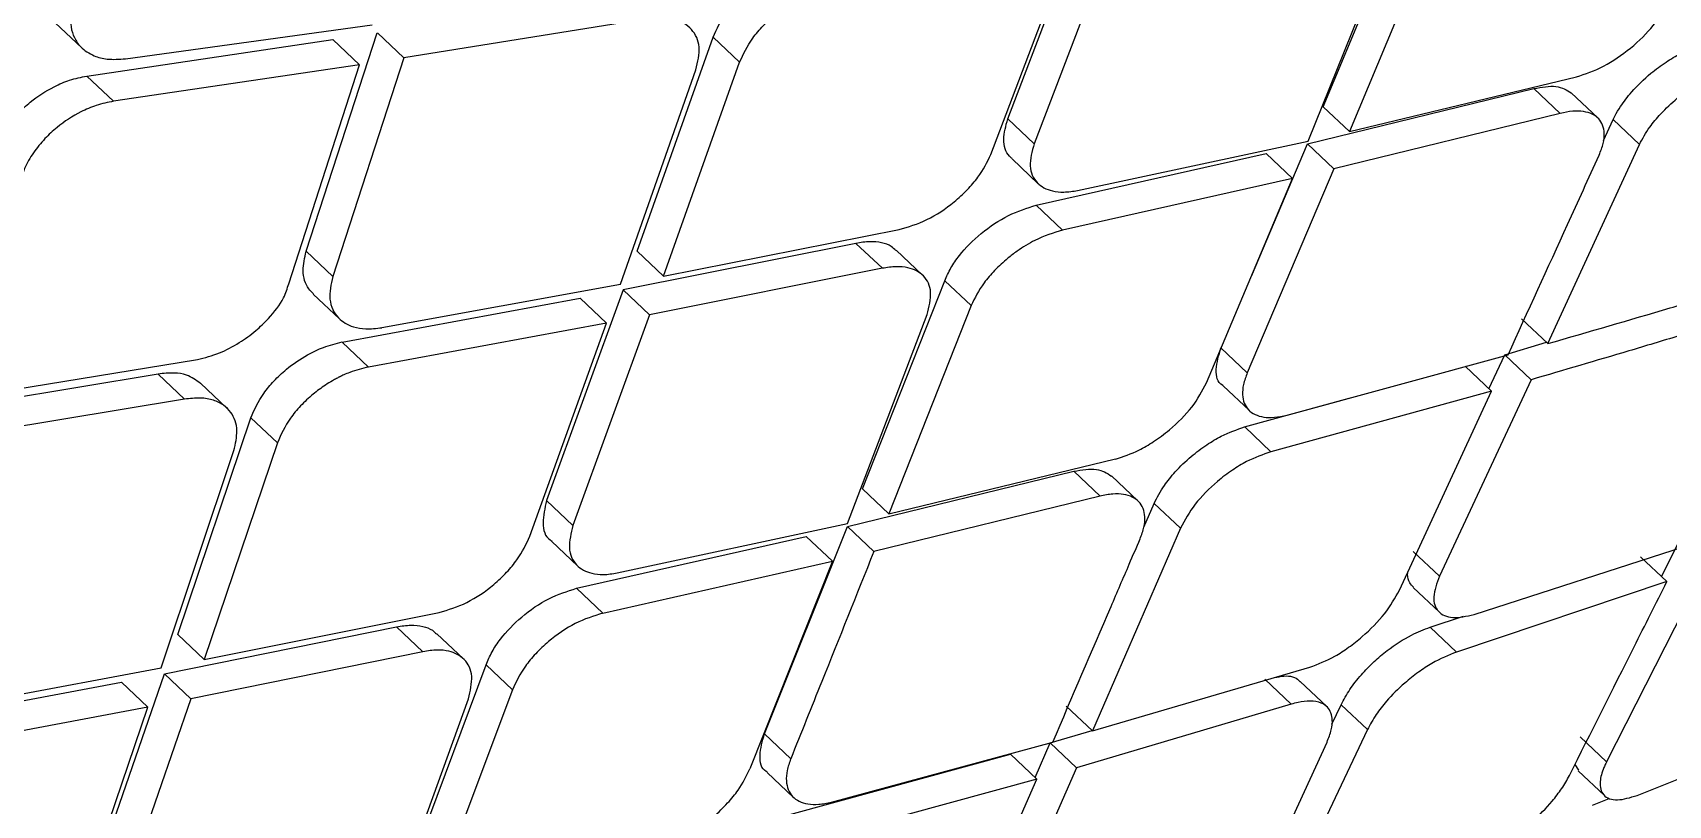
# Model space of a CAD drawing. Extents: x 400 to 501, y 484 to 634.
# Drawn here: x 414.375 to 415.357, y 586.917 to 587.38 of the extents above; entities that cross this region are included whole.
import ezdxf

# ---------------------------------------------------------------- set-up
doc = ezdxf.new("R2010")
doc.units = 0
doc.header["$MEASUREMENT"] = 0
doc.layers.add('DIM', color=3, linetype='Continuous')
doc.layers.add('GEOMETRY', color=3, linetype='Continuous', lineweight=25)

# ---------------------------------------------------------------- blocks, each defined once
blk = doc.blocks.new('2026 GRANDEE')
at = {"layer": 'GEOMETRY', "ltscale": 16}
for p, q in [((-35.27465, -9.50422), (-35.22327, -9.38115)), ((-35.4642, -9.51147), (-35.41637, -9.38671)), ((-35.40045, -9.40174), (-35.44833, -9.52646)), ((-35.28375, -9.52496), (-35.23392, -9.4015)), ((-35.20741, -9.39613), (-35.25881, -9.51918)), ((-35.47434, -9.53288), (-35.42636, -9.4066)), ((-35.68077, -9.45147), (-35.82695, -9.47494)), ((-36.03644, -9.45382), (-36.02039, -9.46898)), ((-35.99419, -9.47549), (-35.84602, -9.4551)), ((-35.8857, -9.59104), (-35.84294, -9.45983)), ((-35.82695, -9.47494), (-35.84292, -9.45986)), ((-35.68689, -9.59088), (-35.6412, -9.46244)), ((-35.62527, -9.47748), (-35.64118, -9.46246)), ((-36.0175, -9.48584), (-35.86965, -9.46395)), ((-35.85366, -9.47905), (-35.86965, -9.46395)), ((-35.85366, -9.47905), (-36.00146, -9.50099)), ((-35.89613, -9.61053), (-35.85366, -9.47905)), ((-35.82695, -9.47494), (-35.86976, -9.60609)), ((-35.69688, -9.61078), (-35.65149, -9.48206)), ((-35.671, -9.60588), (-35.62527, -9.47748)), ((-36.00146, -9.50098), (-36.01749, -9.48585)), ((-35.25881, -9.51918), (-35.12255, -9.48634)), ((-35.28404, -9.52651), (-35.14814, -9.49333)), ((-35.13231, -9.50828), (-35.14814, -9.49333)), ((-35.10969, -9.51095), (-35.12559, -9.49594)), ((-35.44834, -9.52646), (-35.46421, -9.51148)), ((-35.25881, -9.51918), (-35.27465, -9.50422)), ((-35.13231, -9.50828), (-35.26819, -9.54148)), ((-35.10627, -9.52448), (-35.10049, -9.51194)), ((-35.08466, -9.5269), (-35.10047, -9.51196)), ((-35.42219, -9.55453), (-35.28375, -9.52496)), ((-35.31781, -9.60599), (-35.28404, -9.52651)), ((-35.26819, -9.54149), (-35.28402, -9.52654)), ((-35.13975, -9.64645), (-35.08466, -9.5269)), ((-35.46161, -9.53555), (-35.44582, -9.55046)), ((-35.44709, -9.56337), (-35.30893, -9.53233)), ((-35.2931, -9.54729), (-35.30893, -9.53233)), ((-35.2931, -9.54729), (-35.43125, -9.57834)), ((-35.34479, -9.67006), (-35.2931, -9.54729)), ((-35.26819, -9.54149), (-35.32025, -9.6639)), ((-35.43125, -9.57834), (-35.44709, -9.56338)), ((-35.67101, -9.60588), (-35.52947, -9.57803)), ((-35.55538, -9.58627), (-35.69526, -9.61414)), ((-35.53953, -9.60123), (-35.55538, -9.58627)), ((-35.51534, -9.60538), (-35.53127, -9.59034)), ((-35.86976, -9.60609), (-35.8857, -9.59104)), ((-35.68689, -9.59088), (-35.671, -9.60588)), ((-35.53953, -9.60123), (-35.67937, -9.62914)), ((-35.55141, -9.73366), (-35.50206, -9.60869)), ((-35.48622, -9.62365), (-35.50204, -9.6087)), ((-35.88144, -9.61668), (-35.86565, -9.63159)), ((-35.86415, -9.64549), (-35.72108, -9.61909)), ((-35.84027, -9.63688), (-35.69688, -9.61078)), ((-35.69526, -9.61414), (-35.74125, -9.74065)), ((-35.7052, -9.63409), (-35.72108, -9.61909)), ((-35.69523, -9.61417), (-35.67938, -9.62914)), ((-35.67937, -9.62914), (-35.7254, -9.75561)), ((-35.56052, -9.75439), (-35.51269, -9.62904)), ((-35.48622, -9.62365), (-35.53559, -9.7486)), ((-35.7052, -9.63409), (-35.84824, -9.66051)), ((-35.75133, -9.7621), (-35.7052, -9.63409)), ((-35.15558, -9.63151), (-35.13975, -9.64646)), ((-35.86415, -9.6455), (-35.84824, -9.66051)), ((-35.32026, -9.6639), (-35.33608, -9.64896)), ((-35.16563, -9.65318), (-35.14058, -9.64567)), ((-36.09684, -9.67971), (-35.95097, -9.65595)), ((-35.29641, -9.68935), (-35.16362, -9.65325)), ((-35.17512, -9.67354), (-35.16563, -9.65318)), ((-35.1656, -9.65321), (-35.14978, -9.66814)), ((-35.97464, -9.66476), (-36.12019, -9.68879)), ((-35.95871, -9.6798), (-35.97464, -9.66476)), ((-35.14978, -9.66815), (-35.20482, -9.78611)), ((-35.17362, -9.67496), (-35.18944, -9.66002)), ((-35.93329, -9.68511), (-35.94911, -9.67017)), ((-35.3348, -9.6718), (-35.31902, -9.68669)), ((-35.17362, -9.67496), (-35.30604, -9.71142)), ((-35.22882, -9.79442), (-35.17362, -9.67496)), ((-35.95871, -9.6798), (-36.10424, -9.70388)), ((-35.32185, -9.69649), (-35.25907, -9.6792)), ((-35.96281, -9.82112), (-35.91891, -9.69099)), ((-35.90298, -9.70603), (-35.91888, -9.69102)), ((-35.30604, -9.71143), (-35.32184, -9.6965)), ((-35.90298, -9.70603), (-35.94696, -9.83609)), ((-35.97275, -9.84107), (-35.9291, -9.7107)), ((-35.53559, -9.7486), (-35.39937, -9.71572)), ((-35.56043, -9.75631), (-35.42454, -9.72311)), ((-35.42454, -9.72311), (-35.40874, -9.73803)), ((-35.38594, -9.74088), (-35.4018, -9.7259)), ((-35.53559, -9.7486), (-35.55141, -9.73366)), ((-35.72541, -9.75561), (-35.74125, -9.74065)), ((-35.40874, -9.73803), (-35.5446, -9.77126)), ((-35.38238, -9.75657), (-35.37621, -9.74237)), ((-35.36041, -9.75729), (-35.37619, -9.74239)), ((-35.69878, -9.78414), (-35.56052, -9.75439)), ((-35.61037, -9.88073), (-35.56043, -9.75631)), ((-35.5446, -9.77126), (-35.5604, -9.75634)), ((-35.36041, -9.75729), (-35.41325, -9.87898)), ((-35.73834, -9.76501), (-35.72251, -9.77997)), ((-35.72329, -9.79335), (-35.5853, -9.76215)), ((-35.56949, -9.77708), (-35.5853, -9.76215)), ((-35.07147, -9.78627), (-35.06141, -9.76645)), ((-35.70747, -9.8083), (-35.56949, -9.77708)), ((-35.56949, -9.77708), (-35.61911, -9.90181)), ((-35.20482, -9.78611), (-35.22065, -9.77116)), ((-35.18406, -9.80909), (-35.05758, -9.76822)), ((-35.0682, -9.78935), (-35.08406, -9.77437)), ((-35.04551, -9.78146), (-35.10438, -9.89744)), ((-35.72328, -9.79336), (-35.70747, -9.8083)), ((-35.22062, -9.79282), (-35.20486, -9.80769)), ((-35.0682, -9.78935), (-35.19448, -9.83161)), ((-35.97087, -9.84467), (-35.83137, -9.81645)), ((-35.94696, -9.83609), (-35.80581, -9.80787)), ((-35.81553, -9.8314), (-35.83137, -9.81645)), ((-35.21031, -9.81666), (-35.19042, -9.81)), ((-35.94696, -9.83609), (-35.96283, -9.8211)), ((-35.79125, -9.83563), (-35.80717, -9.8206)), ((-35.19448, -9.83161), (-35.21031, -9.81666)), ((-35.81553, -9.8314), (-35.955, -9.85966)), ((-36.11562, -9.86766), (-35.97275, -9.84107)), ((-36.01505, -9.97289), (-35.97087, -9.84467)), ((-35.955, -9.85966), (-35.97086, -9.84468)), ((-35.82501, -9.9661), (-35.77762, -9.83926)), ((-35.7776, -9.83928), (-35.7618, -9.85421)), ((-35.41325, -9.87898), (-35.2827, -9.84075)), ((-36.13919, -9.87656), (-35.99664, -9.8497)), ((-35.98074, -9.86468), (-35.99661, -9.84969)), ((-35.76179, -9.85421), (-35.80921, -9.98101)), ((-35.29392, -9.86286), (-35.30973, -9.84793)), ((-35.27253, -9.86437), (-35.28844, -9.84934)), ((-35.98074, -9.86468), (-36.12329, -9.89158)), ((-36.02507, -9.99441), (-35.98074, -9.86468)), ((-35.955, -9.85966), (-35.99922, -9.98783)), ((-35.83411, -9.98683), (-35.78823, -9.85964)), ((-35.41325, -9.87898), (-35.42904, -9.86406)), ((-35.29392, -9.86286), (-35.42286, -9.90106)), ((-35.26943, -9.87488), (-35.26392, -9.86325)), ((-35.2481, -9.8782), (-35.26391, -9.86326)), ((-35.08607, -9.91767), (-34.96596, -9.86958)), ((-35.59458, -9.89565), (-35.61037, -9.88073)), ((-35.43868, -9.88612), (-35.41356, -9.87868)), ((-35.2481, -9.8782), (-35.30422, -9.99678)), ((-35.10438, -9.89744), (-35.12028, -9.88243)), ((-35.59512, -9.92923), (-35.46254, -9.89292)), ((-35.5701, -9.9217), (-35.43716, -9.88573)), ((-35.44675, -9.90783), (-35.46254, -9.89292)), ((-35.44778, -9.90686), (-35.43868, -9.88613)), ((-35.42287, -9.90106), (-35.43865, -9.88615)), ((-35.32706, -10.00454), (-35.27237, -9.88568)), ((-35.60864, -9.904), (-35.59289, -9.91887)), ((-35.42287, -9.90106), (-35.47565, -10.02115)), ((-35.12106, -9.90242), (-35.12336, -9.89904)), ((-35.12152, -9.90287), (-35.10569, -9.91782)), ((-35.44675, -9.90783), (-35.57934, -9.94414)), ((-35.4997, -10.02942), (-35.44675, -9.90783)), ((-35.11281, -9.92358), (-35.10279, -9.91952))]:
    blk.add_line(p, q, dxfattribs=at)
for points, knots in [([(-40.50031, -15.87138), (-40.4458, -15.81506), (-40.32257, -15.68774), (-40.14083, -15.49971), (-39.96506, -15.31781), (-39.8201, -15.16778), (-39.70556, -15.04924), (-39.61939, -14.96007), (-39.55017, -14.88844), (-39.45107, -14.7859), (-39.30247, -14.63216), (-39.09355, -14.41604), (-38.84431, -14.15836), (-38.56444, -13.86935), (-38.26531, -13.56091), (-37.96381, -13.25062), (-37.66166, -12.94019), (-37.33129, -12.60131), (-36.97406, -12.23549), (-36.59871, -11.85185), (-36.24267, -11.48877), (-35.91446, -11.15471), (-35.66445, -10.90056), (-35.48279, -10.71599), (-35.3515, -10.58263), (-35.20257, -10.43136), (-35.02717, -10.25326), (-34.82599, -10.04902), (-34.59933, -9.81892), (-34.35904, -9.57501), (-34.19406, -9.4073), (-34.11296, -9.32485)], [0, 0, 0, 0, 0.025706, 0.058116, 0.085771, 0.108674, 0.126547, 0.139842, 0.14935, 0.159222, 0.186616, 0.219484, 0.257819, 0.304206, 0.351452, 0.398756, 0.44612, 0.493545, 0.553989, 0.613827, 0.669581, 0.720778, 0.767425, 0.786508, 0.805714, 0.828802, 0.856129, 0.887695, 0.922828, 0.962064, 1, 1, 1, 1]), ([(-35.6412, -9.46244), (-35.63894, -9.45758), (-35.63548, -9.45012), (-35.62711, -9.44044), (-35.61873, -9.43271), (-35.60876, -9.42605), (-35.59721, -9.42031), (-35.58989, -9.41853), (-35.5858, -9.41754)], [0, 0, 0, 0, 0.239574, 0.367063, 0.499181, 0.674268, 0.818406, 1, 1, 1, 1]), ([(-35.62527, -9.47748), (-35.62301, -9.47262), (-35.61955, -9.46517), (-35.61118, -9.45549), (-35.60231, -9.44732), (-35.59184, -9.44044), (-35.58028, -9.43501), (-35.57353, -9.43343), (-35.56988, -9.43258)], [0, 0, 0, 0, 0.239581, 0.367237, 0.4989, 0.699399, 0.837283, 1, 1, 1, 1]), ([(-36.02573, -9.44232), (-36.02658, -9.44718), (-36.0279, -9.45464), (-36.02516, -9.46302), (-36.02089, -9.46925), (-36.01404, -9.47373), (-36.00481, -9.4762), (-35.99796, -9.47574), (-35.99419, -9.47549)], [0, 0, 0, 0, 0.237931, 0.366022, 0.500018, 0.686278, 0.827299, 1, 1, 1, 1]), ([(-35.12255, -9.48635), (-35.11712, -9.48451), (-35.10627, -9.48085), (-35.08964, -9.46943), (-35.07533, -9.45555), (-35.07, -9.44603), (-35.06734, -9.44127)], [0, 0, 0, 0, 0.250043, 0.500022, 0.749955, 1, 1, 1, 1]), ([(-35.65149, -9.48206), (-35.65041, -9.47735), (-35.64823, -9.46784), (-35.65336, -9.4571), (-35.66419, -9.45066), (-35.6752, -9.45119), (-35.68077, -9.45147)], [0, 0, 0, 0, 0.242432, 0.489334, 0.741582, 1, 1, 1, 1]), ([(-35.1005, -9.51194), (-35.10038, -9.51168), (-35.10001, -9.5109), (-35.09868, -9.50833), (-35.09554, -9.50309), (-35.0888, -9.4943), (-35.07925, -9.48503), (-35.069, -9.4775), (-35.05791, -9.47087), (-35.05031, -9.46828), (-35.04551, -9.46664)], [0, 0, 0, 0, 0.014372, 0.042569, 0.140352, 0.293177, 0.500762, 0.644581, 0.775864, 1, 1, 1, 1]), ([(-35.08466, -9.5269), (-35.08279, -9.52344), (-35.07949, -9.51734), (-35.07151, -9.50778), (-35.06285, -9.49961), (-35.05345, -9.4927), (-35.04237, -9.48599), (-35.03463, -9.48332), (-35.02967, -9.4816)], [0, 0, 0, 0, 0.184609, 0.326069, 0.500033, 0.638532, 0.76817, 1, 1, 1, 1]), ([(-36.07251, -9.5311), (-36.07038, -9.52595), (-36.06715, -9.51814), (-36.05891, -9.50825), (-36.04989, -9.49976), (-36.03909, -9.49285), (-36.02739, -9.48783), (-36.02092, -9.48653), (-36.0175, -9.48584)], [0, 0, 0, 0, 0.244278, 0.370481, 0.499074, 0.716195, 0.849851, 1, 1, 1, 1]), ([(-35.14814, -9.49333), (-35.14336, -9.49249), (-35.13378, -9.4908), (-35.12835, -9.49426), (-35.12563, -9.496)], [0, 0, 0, 0, 0.497754, 1, 1, 1, 1]), ([(-36.00146, -9.50098), (-36.00488, -9.50167), (-36.01134, -9.50298), (-36.02304, -9.508), (-36.03376, -9.51488), (-36.04316, -9.52361), (-36.04985, -9.53206), (-36.05455, -9.53965), (-36.05599, -9.54458), (-36.05648, -9.54624)], [0, 0, 0, 0, 0.149778, 0.28322, 0.500373, 0.626186, 0.769619, 0.922152, 1, 1, 1, 1]), ([(-35.46146, -9.53538), (-35.46201, -9.53492), (-35.46526, -9.53227), (-35.46768, -9.52446), (-35.46534, -9.51572), (-35.46421, -9.51148)], [0, 0, 0, 0, 0.096524, 0.561365, 1, 1, 1, 1]), ([(-35.1089, -9.53333), (-35.10796, -9.53092), (-35.10611, -9.52621), (-35.10539, -9.5183), (-35.10821, -9.51065), (-35.11603, -9.50701), (-35.12462, -9.5067), (-35.12973, -9.50775), (-35.13231, -9.50828)], [0, 0, 0, 0, 0.134378, 0.26264, 0.499974, 0.7453, 0.871584, 1, 1, 1, 1]), ([(-35.44834, -9.52646), (-35.44958, -9.5311), (-35.45205, -9.54041), (-35.44752, -9.55041), (-35.43929, -9.55484), (-35.43045, -9.55581), (-35.425, -9.55497), (-35.42219, -9.55453)], [0, 0, 0, 0, 0.249256, 0.499248, 0.733673, 0.862955, 1, 1, 1, 1]), ([(-35.52947, -9.57803), (-35.5239, -9.57639), (-35.51276, -9.57311), (-35.49834, -9.56347), (-35.48842, -9.55429), (-35.48009, -9.54463), (-35.47659, -9.53747), (-35.47434, -9.53288)], [0, 0, 0, 0, 0.249711, 0.499319, 0.638445, 0.768404, 1, 1, 1, 1]), ([(-35.16362, -9.65325), (-35.15169, -9.62713), (-35.13344, -9.58717), (-35.11521, -9.54718), (-35.1089, -9.53333)], [0, 0, 0, 0, 0.653621, 1, 1, 1, 1]), ([(-35.50206, -9.60869), (-35.50092, -9.60615), (-35.49866, -9.60114), (-35.49184, -9.59125), (-35.48044, -9.57977), (-35.46371, -9.56858), (-35.45263, -9.56511), (-35.4471, -9.56337)], [0, 0, 0, 0, 0.130521, 0.257131, 0.49774, 0.748987, 1, 1, 1, 1]), ([(-35.43125, -9.57834), (-35.43677, -9.58002), (-35.4459, -9.58281), (-35.45711, -9.58977), (-35.46526, -9.59595), (-35.47208, -9.60231), (-35.4804, -9.61194), (-35.48395, -9.61907), (-35.48622, -9.62365)], [0, 0, 0, 0, 0.249385, 0.412079, 0.50042, 0.638409, 0.768094, 1, 1, 1, 1]), ([(-35.53142, -9.5905), (-35.53231, -9.58966), (-35.53455, -9.58754), (-35.53986, -9.58574), (-35.54695, -9.58494), (-35.55255, -9.58582), (-35.55538, -9.58626)], [0, 0, 0, 0, 0.175549, 0.443349, 0.718129, 1, 1, 1, 1]), ([(-35.88128, -9.61652), (-35.88226, -9.61558), (-35.88588, -9.61212), (-35.88845, -9.6035), (-35.88657, -9.59497), (-35.8857, -9.59104)], [0, 0, 0, 0, 0.166492, 0.615585, 1, 1, 1, 1]), ([(-35.51269, -9.62904), (-35.5115, -9.62439), (-35.50912, -9.61513), (-35.51384, -9.60525), (-35.52219, -9.60088), (-35.53115, -9.59994), (-35.53668, -9.60079), (-35.53953, -9.60123)], [0, 0, 0, 0, 0.250814, 0.499227, 0.732582, 0.862136, 1, 1, 1, 1]), ([(-35.86976, -9.60609), (-35.87078, -9.61088), (-35.87234, -9.61818), (-35.86995, -9.62614), (-35.86582, -9.63231), (-35.85887, -9.63635), (-35.84969, -9.63799), (-35.84354, -9.63727), (-35.84027, -9.63689)], [0, 0, 0, 0, 0.241665, 0.368805, 0.499911, 0.712325, 0.846851, 1, 1, 1, 1]), ([(-35.13975, -9.64645), (-35.11519, -9.63936), (-35.08107, -9.62951), (-35.03779, -9.61653), (-35.01894, -9.61078), (-35.00953, -9.60791)], [0, 0, 0, 0, 0.562661, 0.781761, 1, 1, 1, 1]), ([(-35.95097, -9.65595), (-35.94658, -9.65488), (-35.93824, -9.65285), (-35.92618, -9.64639), (-35.91622, -9.63916), (-35.90683, -9.63013), (-35.89937, -9.6207), (-35.89703, -9.61336), (-35.89613, -9.61053)], [0, 0, 0, 0, 0.194372, 0.368901, 0.523578, 0.658412, 0.867997, 1, 1, 1, 1]), ([(-35.02118, -9.62962), (-35.02191, -9.62984), (-35.02321, -9.63024), (-35.02553, -9.63096), (-35.02895, -9.63202), (-35.03508, -9.63391), (-35.046, -9.63726), (-35.06511, -9.64309), (-35.10048, -9.65372), (-35.13017, -9.66241), (-35.14978, -9.66814)], [0, 0, 0, 0, 0.017104, 0.030497, 0.054545, 0.09754, 0.174389, 0.310931, 0.545091, 1, 1, 1, 1]), ([(-35.9189, -9.69101), (-35.9167, -9.68606), (-35.91333, -9.67851), (-35.9051, -9.66872), (-35.89646, -9.66053), (-35.88618, -9.6536), (-35.87467, -9.64804), (-35.86786, -9.64638), (-35.86415, -9.64548)], [0, 0, 0, 0, 0.2406373, 0.3674908, 0.498365, 0.6947311, 0.8338479, 1, 1, 1, 1]), ([(-35.33467, -9.67164), (-35.33485, -9.67155), (-35.33824, -9.67007), (-35.33995, -9.66232), (-35.33737, -9.65343), (-35.33608, -9.64896)], [0, 0, 0, 0, 0.027993, 0.511367, 1, 1, 1, 1]), ([(-35.94924, -9.67033), (-35.9518, -9.66842), (-35.95613, -9.6652), (-35.96522, -9.66373), (-35.97137, -9.6644), (-35.97464, -9.66475)], [0, 0, 0, 0, 0.406188, 0.684157, 1, 1, 1, 1]), ([(-35.84824, -9.66051), (-35.85198, -9.6614), (-35.85688, -9.66258), (-35.86262, -9.66502), (-35.86454, -9.66591), (-35.86526, -9.66627), (-35.86527, -9.66627), (-35.86527, -9.66628), (-35.86528, -9.66628), (-35.8653, -9.66629), (-35.86537, -9.66632), (-35.86553, -9.6664), (-35.86588, -9.66658), (-35.86657, -9.66693), (-35.86792, -9.66763), (-35.87053, -9.66907), (-35.87531, -9.67202), (-35.88196, -9.67693), (-35.88911, -9.68368), (-35.89738, -9.69348), (-35.90077, -9.70106), (-35.90299, -9.70603)], [0, 0, 0, 0, 0.167286, 0.219661, 0.251057, 0.251406, 0.251423, 0.251458, 0.251596, 0.251871, 0.252422, 0.254623, 0.259014, 0.26775, 0.285035, 0.318861, 0.383524, 0.500884, 0.631347, 0.758344, 1, 1, 1, 1]), ([(-35.32026, -9.6639), (-35.32114, -9.6663), (-35.32288, -9.67103), (-35.3235, -9.67912), (-35.32053, -9.68699), (-35.31262, -9.6907), (-35.30406, -9.69099), (-35.29898, -9.6899), (-35.29641, -9.68935)], [0, 0, 0, 0, 0.131234, 0.258449, 0.499894, 0.744681, 0.871143, 1, 1, 1, 1]), ([(-35.39937, -9.71573), (-35.39473, -9.71422), (-35.38721, -9.71179), (-35.3761, -9.70524), (-35.36486, -9.69689), (-35.35252, -9.68456), (-35.34737, -9.67489), (-35.34479, -9.67006)], [0, 0, 0, 0, 0.215947, 0.349899, 0.500892, 0.750429, 1, 1, 1, 1]), ([(-35.9291, -9.71069), (-35.92817, -9.70657), (-35.92621, -9.69778), (-35.92957, -9.6887), (-35.93516, -9.68313), (-35.94132, -9.68016), (-35.94919, -9.67874), (-35.95548, -9.67944), (-35.9587, -9.67979)], [0, 0, 0, 0, 0.208143, 0.443363, 0.571931, 0.707531, 0.850209, 1, 1, 1, 1]), ([(-35.37622, -9.74237), (-35.37438, -9.7388), (-35.37115, -9.73255), (-35.36326, -9.72283), (-35.35458, -9.7144), (-35.34502, -9.70725), (-35.334, -9.70063), (-35.32651, -9.69808), (-35.32185, -9.6965)], [0, 0, 0, 0, 0.187099, 0.328265, 0.500908, 0.64868, 0.781257, 1, 1, 1, 1]), ([(-40.37063, -15.94167), (-40.34221, -15.91479), (-40.10997, -15.69515), (-39.67445, -15.27607), (-39.065, -14.68611), (-38.45748, -14.09154), (-37.85213, -13.49396), (-37.24904, -12.89341), (-36.64835, -12.2902), (-36.05042, -11.68452), (-35.45552, -11.07665), (-34.86516, -10.4669), (-34.42623, -10.01051), (-34.18702, -9.75746), (-34.14059, -9.70834)], [0, 0, 0, 0, 0.013438, 0.10981, 0.206183, 0.302486, 0.398732, 0.494983, 0.591271, 0.687581, 0.783942, 0.880359, 0.976777, 1, 1, 1, 1]), ([(-35.30604, -9.71143), (-35.31089, -9.7131), (-35.31853, -9.71573), (-35.32956, -9.72246), (-35.34049, -9.73068), (-35.35262, -9.74288), (-35.35781, -9.75249), (-35.36041, -9.7573)], [0, 0, 0, 0, 0.227757, 0.35877, 0.500914, 0.750398, 1, 1, 1, 1]), ([(-35.42454, -9.72311), (-35.41965, -9.72227), (-35.41004, -9.7206), (-35.40458, -9.72424), (-35.4019, -9.72603)], [0, 0, 0, 0, 0.5085396, 1, 1, 1, 1]), ([(-35.38468, -9.7637), (-35.38379, -9.76128), (-35.38203, -9.75652), (-35.38144, -9.74844), (-35.38443, -9.7406), (-35.39236, -9.73684), (-35.40098, -9.73645), (-35.40614, -9.7375), (-35.40874, -9.73803)], [0, 0, 0, 0, 0.132598, 0.260257, 0.49987, 0.743417, 0.870192, 1, 1, 1, 1]), ([(-35.74125, -9.74065), (-35.74231, -9.74523), (-35.74446, -9.75448), (-35.74214, -9.76272), (-35.73846, -9.76465), (-35.73817, -9.7648)], [0, 0, 0, 0, 0.474481, 0.959135, 1, 1, 1, 1]), ([(-35.72541, -9.75561), (-35.72656, -9.76028), (-35.7289, -9.76973), (-35.72425, -9.77984), (-35.716, -9.78438), (-35.70717, -9.78543), (-35.70164, -9.78458), (-35.69878, -9.78414)], [0, 0, 0, 0, 0.247032, 0.49923, 0.729617, 0.859916, 1, 1, 1, 1]), ([(-35.80581, -9.80787), (-35.80026, -9.80621), (-35.78918, -9.80289), (-35.77495, -9.79316), (-35.76521, -9.78393), (-35.75697, -9.77415), (-35.75354, -9.76683), (-35.75133, -9.7621)], [0, 0, 0, 0, 0.249843, 0.499322, 0.635836, 0.764929, 1, 1, 1, 1]), ([(-35.43716, -9.88573), (-35.42546, -9.85856), (-35.41013, -9.82293), (-35.39264, -9.78225), (-35.38684, -9.76874), (-35.38468, -9.7637)], [0, 0, 0, 0, 0.66822, 0.876165, 1, 1, 1, 1]), ([(-35.5446, -9.77126), (-35.55502, -9.79725), (-35.57166, -9.83873), (-35.58834, -9.88017), (-35.59457, -9.89565)], [0, 0, 0, 0, 0.626411, 1, 1, 1, 1]), ([(-35.2205, -9.7927), (-35.2213, -9.79185), (-35.22314, -9.78986), (-35.22416, -9.78662), (-35.22386, -9.78406), (-35.2238, -9.78355)], [0, 0, 0, 0, 0.378395, 0.876007, 1, 1, 1, 1]), ([(-35.20482, -9.78611), (-35.20638, -9.79043), (-35.20948, -9.79908), (-35.20684, -9.80651), (-35.20199, -9.80992), (-35.19546, -9.81162), (-35.18859, -9.8101), (-35.18406, -9.8091)], [0, 0, 0, 0, 0.24947, 0.4991, 0.628386, 0.755117, 1, 1, 1, 1]), ([(-35.77762, -9.83926), (-35.77651, -9.83668), (-35.77432, -9.83158), (-35.76765, -9.82156), (-35.75643, -9.80994), (-35.73986, -9.79861), (-35.72882, -9.7951), (-35.72329, -9.79335)], [0, 0, 0, 0, 0.131184, 0.257924, 0.497218, 0.748582, 1, 1, 1, 1]), ([(-35.2827, -9.84075), (-35.2777, -9.83883), (-35.27004, -9.83589), (-35.25922, -9.82882), (-35.24874, -9.8206), (-35.23682, -9.80856), (-35.23149, -9.79914), (-35.22882, -9.79442)], [0, 0, 0, 0, 0.240292, 0.368217, 0.500906, 0.750194, 1, 1, 1, 1]), ([(-35.12671, -9.90569), (-35.11375, -9.87995), (-35.09424, -9.84118), (-35.07475, -9.80239), (-35.0682, -9.78936)], [0, 0, 0, 0, 0.664013, 1, 1, 1, 1]), ([(-35.83136, -9.81644), (-35.82845, -9.81598), (-35.82272, -9.81509), (-35.81552, -9.81599), (-35.81029, -9.81786), (-35.80813, -9.81999), (-35.80733, -9.82077)], [0, 0, 0, 0, 0.2899238, 0.5705203, 0.8418685, 1, 1, 1, 1]), ([(-35.70747, -9.8083), (-35.71296, -9.81001), (-35.72396, -9.81343), (-35.73814, -9.8232), (-35.74784, -9.83242), (-35.75608, -9.84219), (-35.75955, -9.84949), (-35.7618, -9.85421)], [0, 0, 0, 0, 0.249634, 0.499696, 0.635091, 0.763938, 1, 1, 1, 1]), ([(-35.26392, -9.86325), (-35.26229, -9.8602), (-35.25915, -9.85431), (-35.25211, -9.84538), (-35.24442, -9.83746), (-35.23437, -9.82899), (-35.22243, -9.82126), (-35.21405, -9.81808), (-35.21031, -9.81666)], [0, 0, 0, 0, 0.164053, 0.316987, 0.458803, 0.589503, 0.816681, 1, 1, 1, 1]), ([(-35.78823, -9.85964), (-35.78711, -9.85496), (-35.78487, -9.84555), (-35.7897, -9.83556), (-35.79807, -9.8311), (-35.80702, -9.83008), (-35.81262, -9.83094), (-35.81553, -9.83139)], [0, 0, 0, 0, 0.248863, 0.499207, 0.728584, 0.859141, 1, 1, 1, 1]), ([(-35.19448, -9.83161), (-35.19938, -9.83357), (-35.20691, -9.8366), (-35.21766, -9.84371), (-35.22714, -9.85121), (-35.23588, -9.85992), (-35.24346, -9.86956), (-35.24647, -9.87516), (-35.2481, -9.8782)], [0, 0, 0, 0, 0.237892, 0.366099, 0.500195, 0.698234, 0.836249, 1, 1, 1, 1]), ([(-35.30387, -9.84695), (-35.30198, -9.84656), (-35.29573, -9.84527), (-35.29075, -9.84676), (-35.28881, -9.84918), (-35.28858, -9.84947)], [0, 0, 0, 0, 0.277941, 0.913868, 1, 1, 1, 1]), ([(-34.65765, -9.86467), (-34.96575, -10.17281), (-35.86237, -11.06955), (-36.75158, -11.97495), (-37.33525, -12.56923)], [0, 0, 0, 0, 0.343618, 1, 1, 1, 1]), ([(-35.27237, -9.88567), (-35.27137, -9.88316), (-35.26948, -9.8784), (-35.26877, -9.87086), (-35.27084, -9.86527), (-35.27599, -9.86176), (-35.28203, -9.86065), (-35.28833, -9.86154), (-35.29251, -9.86252), (-35.29392, -9.86285)], [0, 0, 0, 0, 0.143105, 0.271206, 0.501054, 0.625853, 0.791217, 0.929716, 1, 1, 1, 1]), ([(-35.60843, -9.90374), (-35.60874, -9.9036), (-35.61223, -9.902), (-35.614, -9.89407), (-35.61158, -9.88517), (-35.61037, -9.88073)], [0, 0, 0, 0, 0.045241, 0.524446, 1, 1, 1, 1]), ([(-35.67308, -9.94806), (-35.6677, -9.94624), (-35.66039, -9.94377), (-35.64944, -9.93712), (-35.64097, -9.93078), (-35.63262, -9.92264), (-35.62457, -9.91287), (-35.6212, -9.90603), (-35.61911, -9.90181)], [0, 0, 0, 0, 0.249456, 0.338534, 0.499918, 0.650657, 0.784388, 1, 1, 1, 1]), ([(-35.59458, -9.89565), (-35.59541, -9.89805), (-35.59705, -9.90281), (-35.59756, -9.91108), (-35.59444, -9.91912), (-35.58643, -9.92296), (-35.57784, -9.92334), (-35.5727, -9.92226), (-35.5701, -9.9217)], [0, 0, 0, 0, 0.129214, 0.255748, 0.499786, 0.74226, 0.869344, 1, 1, 1, 1]), ([(-35.10438, -9.89744), (-35.1044, -9.89748), (-35.10446, -9.89759), (-35.10464, -9.89794), (-35.1052, -9.89909), (-35.10707, -9.90324), (-35.10905, -9.9107), (-35.10744, -9.91698), (-35.10289, -9.91986), (-35.09672, -9.92088), (-35.09025, -9.91893), (-35.08607, -9.91767)], [0, 0, 0, 0, 0.002274, 0.006334, 0.01981, 0.068181, 0.250059, 0.49929, 0.63547, 0.76445, 1, 1, 1, 1]), ([(-35.17972, -9.95285), (-35.17475, -9.95062), (-35.16477, -9.94613), (-35.14937, -9.93419), (-35.13831, -9.92288), (-35.13096, -9.91332), (-35.12817, -9.90831), (-35.12671, -9.90569)], [0, 0, 0, 0, 0.248517, 0.499694, 0.723033, 0.854912, 1, 1, 1, 1])]:
    blk.add_open_spline(points, degree=3, knots=knots, dxfattribs=at)

msp = doc.modelspace()

# ---------------------------------------------------------------- block references
at = {"layer": 'DIM'}
msp.add_blockref('2026 GRANDEE', (450.42478, 596.84033), dxfattribs=at)

doc.saveas('drawing.dxf')
